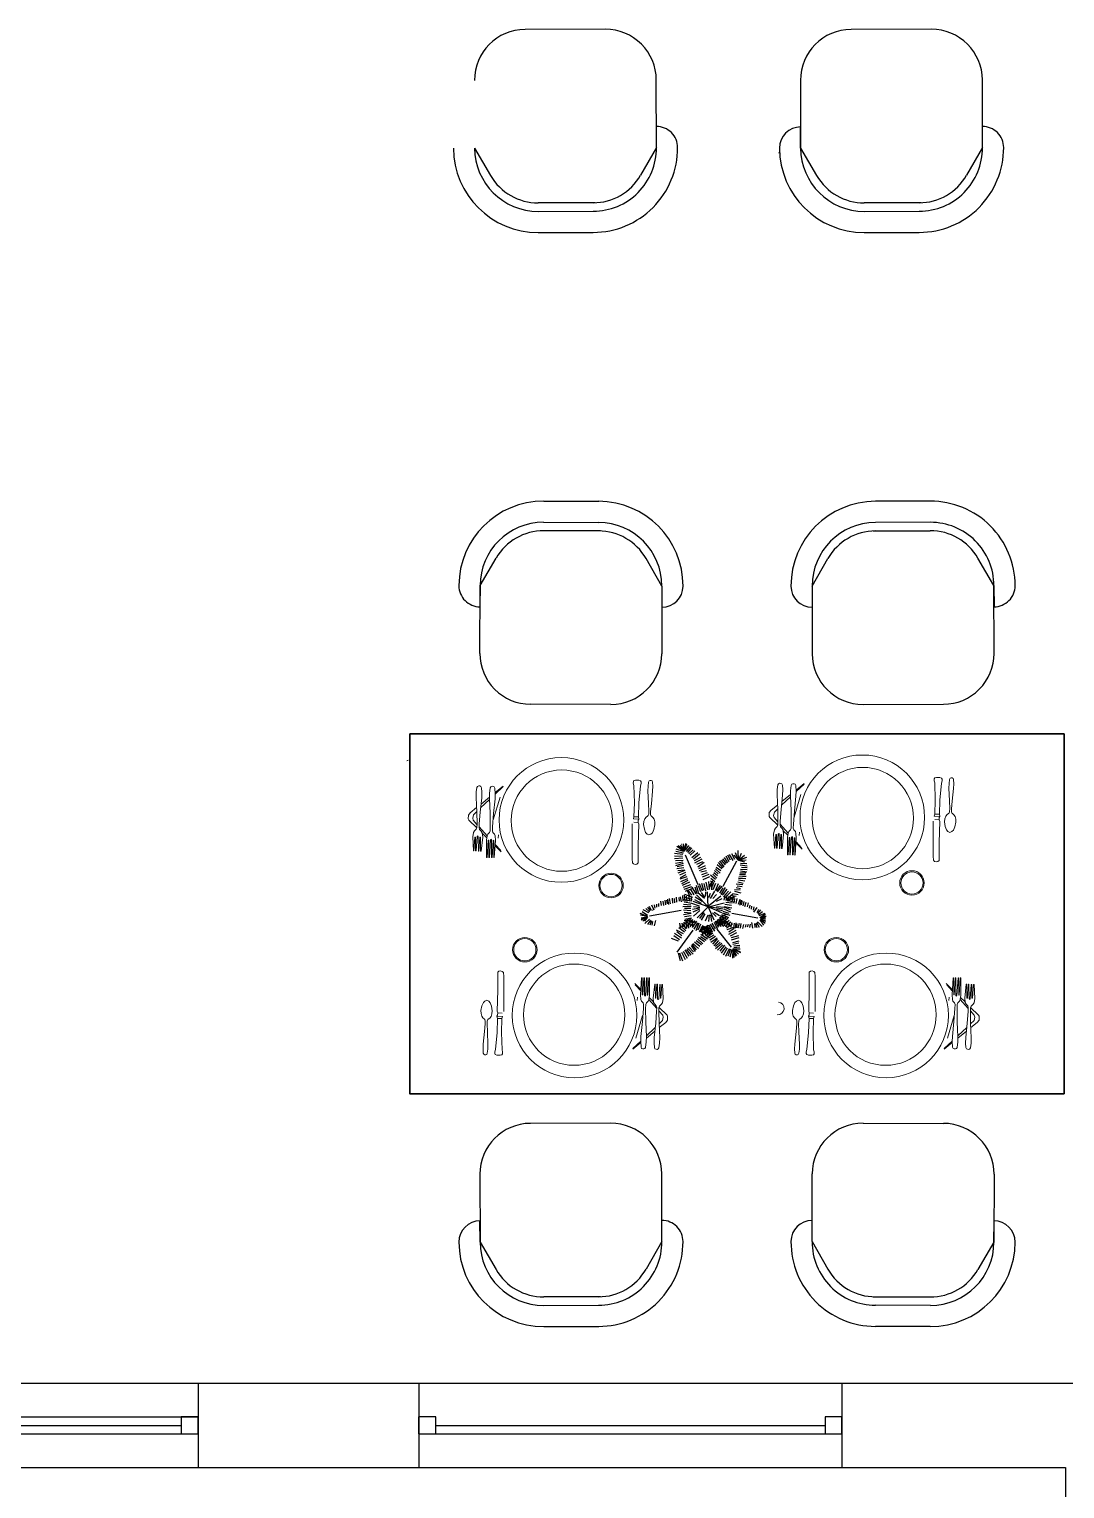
# Model space of a CAD drawing. Header units: millimetres. Extents: x 2497 to 4392, y 822 to 3100.
# Drawn here: x 3526.9 to 3771.8, y 1521.7 to 1866.6 of the extents above; entities that cross this region are included whole.
import ezdxf

# ---------------------------------------------------------------- set-up
doc = ezdxf.new("R2010")
doc.units = ezdxf.units.MM
doc.layers.add('6', color=6, linetype='Continuous')
doc.layers.add('LH', color=3, linetype='Continuous')

# ---------------------------------------------------------------- blocks, each defined once
blk = doc.blocks.new('A$C0CF827CB')
at = {"lineweight": 20}
for p, q in [((32.15, 27.7), (32.01, 27.45)), ((32.55, 27.82), (32.15, 27.7)), ((32.55, 27.82), (33.34, 27.8)), ((33.34, 27.8), (33.73, 27.66)), ((33.73, 27.66), (33.85, 27.39)), ((35.74, 27.62), (35.62, 27.35)), ((35.96, 27.72), (35.74, 27.62)), ((35.96, 27.72), (36.22, 27.71)), ((36.22, 27.71), (36.44, 27.6)), ((36.44, 27.6), (36.55, 27.33)), ((-5.12, 25), (-5.16, 23.69)), ((-4.96, 26.05), (-5.12, 25)), ((-4.82, 26.31), (-4.96, 26.05)), ((-4.55, 26.43), (-4.82, 26.31)), ((-4.55, 26.43), (-4.29, 26.42)), ((-4.29, 26.42), (-4.03, 26.28)), ((-4.03, 26.28), (-3.91, 26.02)), ((-3.91, 26.02), (-3.81, 24.96)), ((-3.81, 24.96), (-3.85, 23.65)), ((-1.98, 24.64), (-2.01, 23.46)), ((-1.81, 25.95), (-1.98, 24.64)), ((-1.67, 26.21), (-1.81, 25.95)), ((-1.4, 26.34), (-1.67, 26.21)), ((-1.14, 26.33), (-1.4, 26.34)), ((-1.4, 26.34), (-1.14, 26.33)), ((-1.14, 26.33), (-0.88, 26.19)), ((-0.88, 26.19), (-0.76, 25.92)), ((-0.76, 25.92), (-0.66, 24.6)), ((-0.66, 24.6), (-0.7, 23.42)), ((32.01, 27.45), (32, 27.05)), ((32, 27.05), (32.11, 26.52)), ((32.11, 26.52), (32.25, 22.44)), ((33.69, 26.47), (33.3, 22.41)), ((33.84, 27), (33.69, 26.47)), ((33.85, 27.39), (33.84, 27)), ((35.49, 26.38), (35.47, 25.26)), ((35.47, 25.26), (35.6, 22.26)), ((35.62, 27.35), (35.49, 26.38)), ((36.57, 25.23), (36.26, 22.24)), ((36.55, 27.33), (36.61, 26.34)), ((36.61, 26.34), (36.57, 25.23)), ((-5.16, 23.69), (-5, 20.27)), ((-3.85, 23.65), (-4.21, 20.24)), ((-2.01, 23.46), (-1.86, 19.91)), ((-0.7, 23.42), (-1.07, 19.88)), ((32.25, 22.44), (32.15, 19.16)), ((33.3, 22.41), (33.2, 19.13)), ((35.6, 22.26), (35.65, 20.4)), ((36.26, 22.24), (36.1, 20.38)), ((-5, 20.27), (-4.95, 17.5)), ((-4.95, 17.5), (-4.98, 16.58)), ((-4.43, 17.49), (-4.46, 16.57)), ((-4.21, 20.24), (-4.43, 17.49)), ((-1.86, 19.91), (-1.82, 16.75)), ((-1.07, 19.88), (-1.3, 16.74)), ((31.72, 9.18), (31.71, 17.46)), ((32.15, 19.16), (32.01, 18.64)), ((33.32, 18.6), (32.01, 18.64)), ((33.16, 17.81), (32.11, 17.85)), ((32.15, 19.16), (33.2, 19.13)), ((33.28, 17.42), (33.13, 12.42)), ((33.18, 18.34), (33.16, 17.81)), ((33.16, 17.81), (33.28, 17.42)), ((33.32, 18.6), (33.18, 18.34)), ((33.2, 19.13), (33.32, 18.6)), ((34.5, 18.05), (34.43, 17.34)), ((34.43, 17.34), (34.61, 16.19)), ((34.71, 18.63), (34.5, 18.05)), ((35.03, 19.06), (34.71, 18.63)), ((35.38, 19.29), (35.03, 19.06)), ((35.5, 19.41), (35.38, 19.29)), ((35.63, 19.74), (35.5, 19.41)), ((35.65, 20.4), (35.63, 19.74)), ((36.1, 20.38), (36.08, 19.73)), ((36.08, 19.73), (36.18, 19.39)), ((36.18, 19.39), (36.3, 19.27)), ((36.3, 19.27), (36.63, 19.01)), ((36.63, 19.01), (36.92, 18.56)), ((37.12, 17.26), (36.87, 16.12)), ((36.92, 18.56), (37.1, 17.97)), ((37.1, 17.97), (37.12, 17.26)), ((-5.81, 15.43), (-5.97, 14.38)), ((-5.97, 14.38), (-5.81, 11.09)), ((-5.53, 15.81), (-5.81, 15.43)), ((-5.68, 11.08), (-5.44, 14.36)), ((-5.13, 16.19), (-5.53, 15.81)), ((-5.44, 14.36), (-5.31, 14.36)), ((-5.31, 14.36), (-5.28, 11.07)), ((-5.15, 11.07), (-4.92, 14.48)), ((-4.98, 16.58), (-5.13, 16.19)), ((-4.92, 14.48), (-4.78, 14.61)), ((-4.65, 14.47), (-4.78, 14.61)), ((-4.62, 11.05), (-4.65, 14.47)), ((-4.26, 14.33), (-4.49, 11.05)), ((-4.46, 16.57), (-4.34, 16.17)), ((-4.34, 16.17), (-3.96, 15.76)), ((-4.13, 14.32), (-4.26, 14.33)), ((-4.1, 11.04), (-4.13, 14.32)), ((-3.61, 14.31), (-3.97, 11.03)), ((-3.96, 15.76), (-3.71, 15.36)), ((-3.71, 15.36), (-3.61, 14.31)), ((-2.54, 14.67), (-2.71, 13.62)), ((-2.4, 15.06), (-2.54, 14.67)), ((-1.99, 15.44), (-2.4, 15.06)), ((-1.85, 15.83), (-1.99, 15.44)), ((-1.82, 16.75), (-1.85, 15.83)), ((-1.78, 13.73), (-1.65, 13.85)), ((-1.3, 16.74), (-1.33, 15.82)), ((-1.33, 15.82), (-1.21, 15.42)), ((-1.21, 15.42), (-0.82, 15.01)), ((-0.82, 15.01), (-0.7, 14.61)), ((-0.7, 14.61), (-0.61, 13.56)), ((34.61, 16.19), (34.9, 15.41)), ((34.9, 15.41), (35.24, 15.05)), ((35.24, 15.05), (35.7, 14.84)), ((36.18, 15.02), (35.7, 14.84)), ((36.54, 15.36), (36.18, 15.02)), ((36.87, 16.12), (36.54, 15.36)), ((-5.81, 11.09), (-5.68, 11.08)), ((-5.28, 11.07), (-5.15, 11.07)), ((-4.49, 11.05), (-4.62, 11.05)), ((-3.97, 11.03), (-4.1, 11.04)), ((-2.71, 13.62), (-2.7, 9.55)), ((-2.57, 9.54), (-2.31, 13.61)), ((-2.31, 13.61), (-2.18, 13.61)), ((-2.18, 13.61), (-2.17, 9.53)), ((-2.04, 9.53), (-1.78, 13.73)), ((-1.52, 9.51), (-1.52, 13.72)), ((-1, 13.57), (-1.13, 13.58)), ((33.13, 12.42), (33.13, 8.22)), ((-2.7, 9.55), (-2.57, 9.54)), ((-2.17, 9.53), (-2.04, 9.53)), ((-1.39, 9.51), (-1.52, 9.51)), ((-0.86, 9.49), (-0.99, 9.5)), ((31.82, 8.26), (31.72, 9.18)), ((32.08, 7.99), (31.82, 8.26)), ((32.47, 7.84), (32.08, 7.99)), ((32.86, 7.96), (32.47, 7.84)), ((33.13, 8.22), (32.86, 7.96))]:
    blk.add_line(p, q, dxfattribs=at)
at = {"color": 255, "lineweight": 20}
for p, q in [((-1.52, 13.72), (-1.65, 13.85)), ((-1.13, 13.58), (-1.39, 9.51)), ((-0.99, 9.5), (-1, 13.57)), ((-0.61, 13.56), (-0.86, 9.49))]:
    blk.add_line(p, q, dxfattribs=at)
at = {"layer": '6', "color": 255, "lineweight": 20}
for p, q in [((-0.68, 24.84), (1.23, 26.39)), ((-0.67, 24.47), (1.23, 26.26)), ((-6.59, 20.05), (-5.05, 21.3)), ((-4.11, 21.24), (-2, 23.22)), ((-4.01, 22.14), (-2, 23.77)), ((0.49, 23.78), (-1.11, 18.42)), ((-7.02, 18.62), (-7, 19.54)), ((-6.9, 18.35), (-7.02, 18.62)), ((-7, 19.54), (-6.59, 20.05)), ((-5.01, 16.51), (-6.9, 18.35)), ((-5.97, 18.85), (-5.81, 19.63)), ((-5.85, 18.32), (-5.97, 18.85)), ((-4.96, 17.34), (-5.85, 18.32)), ((-5.81, 19.63), (-5.01, 20.39)), ((-2.54, 14.67), (-4.45, 16.77)), ((-2.62, 14.18), (-3.69, 15.23)), ((0.15, 14.87), (0.07, 14.07)), ((-1.52, 13.11), (-1.8, 13.39)), ((-1, 12.6), (-1.18, 12.78)), ((-1, 12.96), (-1.16, 13.14)), ((0.76, 10.89), (-0.68, 12.3)), ((0.64, 11.16), (-0.67, 12.59))]:
    blk.add_line(p, q, dxfattribs=at)
at = {"layer": '6', "lineweight": 20}
blk.add_line((-1.52, 13.54), (-1.73, 13.77), dxfattribs=at)
at = {"layer": '6', "color": 255, "lineweight": 20}
for centre, radius in [((14.99, 18.39), 14.73), ((15.09, 18.23), 11.97), ((26.73, 2.89), 2.89), ((26.73, 2.89), 2.63)]:
    blk.add_circle(centre, radius, dxfattribs=at)

msp = doc.modelspace()

# ---------------------------------------------------------------- linework, layer by layer
at = {"color": 6}
for p, q in [((3663.16, 1866.61), (3644.16, 1866.57)), ((3740.24, 1866.61), (3721.24, 1866.57)), ((3675.23, 1838.64), (3675.19, 1854.64)), ((3709.27, 1854.54), (3709.31, 1838.54)), ((3752.31, 1838.64), (3752.27, 1854.64)), ((3709.31, 1838.54), (3709.3, 1843.54)), ((3632.23, 1838.54), (3636.01, 1832.04)), ((3675.23, 1838.64), (3671.48, 1832.13)), ((3709.31, 1838.54), (3713.09, 1832.04)), ((3752.31, 1838.64), (3748.56, 1832.13)), ((3660.24, 1825.61), (3647.27, 1825.58)), ((3660.75, 1825.61), (3647.27, 1825.58)), ((3737.32, 1825.61), (3724.36, 1825.58)), ((3737.83, 1825.61), (3724.36, 1825.58)), ((3647.26, 1823.58), (3660.26, 1823.61)), ((3724.35, 1823.58), (3737.35, 1823.61)), ((3647.27, 1818.58), (3660.27, 1818.61)), ((3724.36, 1818.58), (3737.36, 1818.61)), ((3648.56, 1755.1), (3661.56, 1755.07)), ((3739.97, 1755.1), (3726.97, 1755.07)), ((3648.54, 1750.1), (3661.54, 1750.07)), ((3739.98, 1750.1), (3726.98, 1750.07)), ((3661.52, 1748.07), (3648.56, 1748.1)), ((3662.03, 1748.07), (3648.56, 1748.1)), ((3726.49, 1748.07), (3739.97, 1748.1)), ((3727, 1748.07), (3739.97, 1748.1)), ((3633.51, 1735.14), (3637.29, 1741.64)), ((3676.51, 1735.04), (3672.76, 1741.55)), ((3712.02, 1735.04), (3715.76, 1741.55)), ((3755.02, 1735.14), (3751.24, 1741.64)), ((3633.47, 1719.14), (3633.51, 1735.14)), ((3633.51, 1735.14), (3633.5, 1730.14)), ((3676.51, 1735.04), (3676.47, 1719.04)), ((3712.02, 1735.04), (3712.05, 1719.04)), ((3755.05, 1719.14), (3755.02, 1735.14)), ((3755.02, 1735.14), (3755.03, 1730.14)), ((3664.44, 1707.07), (3645.44, 1707.11)), ((3724.08, 1707.07), (3743.08, 1707.11)), ((3664.44, 1608.11), (3645.44, 1608.07)), ((3724.08, 1608.11), (3743.08, 1608.07)), ((3633.47, 1596.04), (3633.51, 1580.04)), ((3676.51, 1580.14), (3676.47, 1596.14)), ((3712.02, 1580.14), (3712.05, 1596.14)), ((3755.05, 1596.04), (3755.02, 1580.04)), ((3633.51, 1580.04), (3633.5, 1585.04)), ((3755.02, 1580.04), (3755.03, 1585.04)), ((3633.51, 1580.04), (3637.29, 1573.54)), ((3676.51, 1580.14), (3672.76, 1573.62)), ((3712.02, 1580.14), (3715.76, 1573.62)), ((3755.02, 1580.04), (3751.24, 1573.54)), ((3662.03, 1567.11), (3648.56, 1567.07)), ((3661.52, 1567.1), (3648.56, 1567.07)), ((3726.49, 1567.11), (3739.97, 1567.07)), ((3727, 1567.1), (3739.97, 1567.07)), ((3648.54, 1565.07), (3661.54, 1565.1)), ((3739.98, 1565.07), (3726.98, 1565.1)), ((3648.56, 1560.07), (3661.56, 1560.1)), ((3739.97, 1560.07), (3726.97, 1560.1))]:
    msp.add_line(p, q, dxfattribs=at)
at = {"color": 6, "lineweight": 30}
msp.add_lwpolyline([(3616.91, 1700.09), (3616.91, 1615.09), (3771.61, 1615.09), (3771.61, 1700.09)], close=True, dxfattribs=at)
at = {"color": 190}
msp.add_lwpolyline([(3616.91, 1696.98), (3616.91, 1699.57)], dxfattribs=at)
at = {"color": 96}
for points in [[(3791.92, 1221.72), (2596.92, 1221.72), (2596.92, 1546.72), (3791.92, 1546.72)], [(3562.85, 1534.72), (3566.85, 1534.72), (3566.85, 1538.72), (3562.85, 1538.72)], [(3619.08, 1534.72), (3623.08, 1534.72), (3623.08, 1538.72), (3619.08, 1538.72)], [(3715.08, 1534.72), (3719.08, 1534.72), (3719.08, 1538.72), (3715.08, 1538.72)]]:
    msp.add_lwpolyline(points, close=True, dxfattribs=at)
at = {"color": 6}
for points in [[(3566.85, 1546.72), (3566.85, 1526.72)], [(3619.08, 1546.72), (3619.08, 1526.72)], [(3719.08, 1546.72), (3719.08, 1526.72)]]:
    msp.add_lwpolyline(points, dxfattribs=at)
at = {"color": 96}
for points in [[(3466.85, 1538.72), (3566.85, 1538.72)], [(3619.08, 1534.72), (3619.08, 1538.72)], [(3623.08, 1534.72), (3623.08, 1538.72)], [(3470.85, 1536.72), (3562.85, 1536.72)], [(3623.08, 1536.72), (3715.08, 1536.72)], [(3466.85, 1534.72), (3566.85, 1534.72)], [(3619.08, 1534.72), (3719.08, 1534.72)], [(3771.92, 1241.72), (2616.92, 1241.72), (2616.92, 1526.72), (3771.92, 1526.72), (3771.92, 1241.72)]]:
    msp.add_lwpolyline(points, dxfattribs=at)
at = {"color": 6}
for centre, radius, start, end in [((3644.19, 1854.57), 12, 90.1346, 180.1346), ((3663.19, 1854.61), 12, 0.1346, 90.1346), ((3721.27, 1854.57), 12, 90.1346, 180.1346), ((3740.27, 1854.61), 12, 0.1346, 90.1346), ((3675.23, 1838.64), 5, 0.1346, 90.1346), ((3709.31, 1838.54), 5, 90.1346, 180.1346), ((3752.31, 1838.64), 5, 0.1346, 90.1346), ((3647.23, 1838.58), 20, 180.1346, 270.1346), ((3647.23, 1838.58), 15, 180.1346, 270.1346), ((3660.23, 1838.61), 15, 270.1346, 0.1346), ((3660.23, 1838.61), 20, 270.1346, 0.1346), ((3724.31, 1838.58), 20, 180.1346, 270.1346), ((3724.31, 1838.58), 15, 180.1346, 270.1346), ((3737.31, 1838.61), 15, 270.1346, 0.1346), ((3737.31, 1838.61), 20, 270.1346, 0.1346), ((3647.24, 1838.58), 13, 210.1714, 270.1346), ((3660.21, 1838.61), 13, 270.1346, 330.0978), ((3724.33, 1838.58), 13, 210.1714, 270.1346), ((3737.29, 1838.61), 13, 270.1346, 330.0978), ((3648.51, 1735.1), 20, 89.8654, 179.8654), ((3661.51, 1735.07), 20, 359.8654, 89.8654), ((3727.02, 1735.07), 20, 90.1346, 180.1346), ((3740.02, 1735.1), 20, 0.1346, 90.1346), ((3648.51, 1735.1), 15, 89.8654, 179.8654), ((3661.51, 1735.07), 15, 359.8654, 89.8654), ((3727.02, 1735.07), 15, 90.1346, 180.1346), ((3740.02, 1735.1), 15, 0.1346, 90.1346), ((3648.53, 1735.1), 13, 89.8654, 149.8286), ((3661.49, 1735.07), 13, 29.9022, 89.8654), ((3727.03, 1735.07), 13, 90.1346, 150.0978), ((3740, 1735.1), 13, 30.1714, 90.1346), ((3633.51, 1735.14), 5, 179.8654, 269.8654), ((3676.51, 1735.04), 5, 269.8654, 359.8654), ((3712.02, 1735.04), 5, 180.1346, 270.1346), ((3755.02, 1735.14), 5, 270.1346, 0.1346), ((3645.47, 1719.11), 12, 179.8654, 269.8654), ((3664.47, 1719.07), 12, 269.8654, 359.8654), ((3724.05, 1719.07), 12, 180.1346, 270.1346), ((3743.05, 1719.11), 12, 270.1346, 0.1346), ((3645.47, 1596.07), 12, 90.1346, 180.1346), ((3664.47, 1596.11), 12, 0.1346, 90.1346), ((3724.05, 1596.11), 12, 89.8654, 179.8654), ((3743.05, 1596.07), 12, 359.8654, 89.8654), ((3633.51, 1580.04), 5, 90.1346, 180.1346), ((3676.51, 1580.14), 5, 0.1346, 90.1346), ((3712.02, 1580.14), 5, 89.8654, 179.8654), ((3755.02, 1580.04), 5, 359.8654, 89.8654), ((3648.51, 1580.07), 20, 180.1346, 270.1346), ((3648.51, 1580.07), 15, 180.1346, 270.1346), ((3661.51, 1580.1), 15, 270.1346, 0.1346), ((3661.51, 1580.1), 20, 270.1346, 0.1346), ((3727.02, 1580.1), 20, 179.8654, 269.8654), ((3727.02, 1580.1), 15, 179.8654, 269.8654), ((3740.02, 1580.07), 20, 269.8654, 359.8654), ((3740.02, 1580.07), 15, 269.8654, 359.8654), ((3648.53, 1580.07), 13, 210.1714, 270.1346), ((3661.49, 1580.1), 13, 270.1346, 330.0978), ((3727.03, 1580.1), 13, 209.9022, 269.8654), ((3740, 1580.07), 13, 269.8654, 329.8286)]:
    msp.add_arc(centre, radius, start, end, dxfattribs=at)
at = {"color": 252, "lineweight": 0}
for centre, radius, start, end in [((3740.71, 1858.33), 8.3, 73.1768, 95.172), ((3710.87, 1847.25), 8.16, 257.9299, 258.9269), ((3703.89, 1835.94), 1.5, 72.0724, 82.6035), ((3615.06, 1696.82), 3.32, 290.8834, 296.784), ((3615.62, 1695.55), 1.93, 288.755, 298.9125), ((3674.22, 1659.1), 0.627, 182.1544, 313.5466), ((3703.89, 1635.25), 1.5, 265.6316, 82.6035)]:
    msp.add_arc(centre, radius, start, end, dxfattribs=at)
at = {"layer": 'LH', "color": 3}
for p, q in [((3681.61, 1672.28), (3679.89, 1672.85)), ((3681.87, 1672.34), (3680.05, 1673.48)), ((3681.84, 1672.41), (3680.38, 1673.63)), ((3681.66, 1672.87), (3680.89, 1673.84)), ((3681.23, 1673.97), (3681.16, 1673.95)), ((3681.59, 1673.05), (3681.65, 1674.12)), ((3681.71, 1672.76), (3682.21, 1674.3)), ((3681.86, 1672.56), (3682.41, 1674.12)), ((3682.1, 1672.62), (3682.91, 1673.77)), ((3682.35, 1672.33), (3683.27, 1673.43)), ((3682.66, 1672.11), (3683.58, 1673.2)), ((3681.49, 1671.64), (3679.46, 1671.88)), ((3681.36, 1671.13), (3679.46, 1671.24)), ((3681.43, 1670.73), (3679.52, 1670.61)), ((3681.43, 1669.81), (3679.7, 1669.52)), ((3681.55, 1669.46), (3679.7, 1668.94)), ((3681.55, 1670.21), (3679.76, 1670.09)), ((3681.61, 1671.93), (3679.82, 1672.33)), ((3685.11, 1664.46), (3682.07, 1671.42)), ((3682.84, 1671.76), (3683.89, 1672.74)), ((3683.21, 1671.47), (3684.32, 1672.51)), ((3683.58, 1670.9), (3685, 1672.11)), ((3684.01, 1670.61), (3685.37, 1671.76)), ((3684.2, 1670.21), (3685.68, 1670.95)), ((3684.32, 1669.63), (3686.05, 1670.55)), ((3684.75, 1669.29), (3686.17, 1669.92)), ((3685, 1668.71), (3686.54, 1669.81)), ((3690.97, 1668.43), (3689.87, 1669.75)), ((3691.22, 1668.71), (3690.24, 1670.09)), ((3691.53, 1669.17), (3690.61, 1670.27)), ((3691.78, 1669.46), (3690.91, 1670.55)), ((3690.97, 1664.09), (3694.25, 1670.14)), ((3692.08, 1669.63), (3691.28, 1670.9)), ((3692.45, 1669.86), (3691.71, 1671.19)), ((3692.76, 1670.27), (3692.08, 1671.42)), ((3693.38, 1670.21), (3692.52, 1671.59)), ((3693.75, 1670.44), (3693.01, 1671.76)), ((3694.6, 1670.25), (3693.62, 1671.42)), ((3694.6, 1670.25), (3693.87, 1671.99)), ((3694.6, 1670.25), (3694.5, 1672.57)), ((3694.6, 1670.25), (3696.02, 1671.46)), ((3694.6, 1670.25), (3696.62, 1670.94)), ((3694.6, 1670.25), (3696.44, 1670.36)), ((3694.6, 1670.25), (3696.03, 1669.89)), ((3694.62, 1670.23), (3695.31, 1671.91)), ((3695.09, 1669.59), (3696.6, 1669.48)), ((3681.73, 1668.43), (3680.01, 1668.2)), ((3681.61, 1669), (3680.13, 1668.66)), ((3680.26, 1667.79), (3681.86, 1668.02)), ((3681.92, 1667.85), (3680.26, 1667.16)), ((3682.1, 1667.33), (3680.63, 1666.7)), ((3682.41, 1666.36), (3680.75, 1665.78)), ((3682.17, 1666.82), (3680.81, 1666.13)), ((3681, 1665.21), (3682.6, 1665.95)), ((3685.25, 1668.31), (3686.79, 1669)), ((3685.37, 1667.85), (3686.97, 1668.43)), ((3685.68, 1667.51), (3687.09, 1667.85)), ((3685.92, 1666.87), (3687.28, 1667.33)), ((3686.11, 1666.3), (3687.65, 1666.93)), ((3686.29, 1665.67), (3687.83, 1666.41)), ((3689.19, 1665.72), (3687.96, 1666.7)), ((3689, 1665.15), (3688.08, 1665.95)), ((3689.5, 1666.01), (3688.57, 1666.99)), ((3689.62, 1666.59), (3688.76, 1667.28)), ((3689.81, 1667.05), (3688.94, 1667.85)), ((3690.3, 1667.16), (3689.19, 1668.25)), ((3690.42, 1667.73), (3689.37, 1668.54)), ((3690.67, 1668.2), (3689.56, 1669.17)), ((3694.63, 1666), (3696.36, 1665.96)), ((3694.7, 1666.37), (3696.4, 1666.46)), ((3694.87, 1666.9), (3696.3, 1666.86)), ((3694.94, 1667.27), (3696.33, 1667.28)), ((3695.04, 1669.15), (3696.65, 1668.96)), ((3695.07, 1667.74), (3696.56, 1667.55)), ((3695.12, 1668.17), (3696.63, 1668.07)), ((3695.35, 1668.62), (3696.68, 1668.5)), ((3682.6, 1665.44), (3681.18, 1664.69)), ((3683.03, 1665.09), (3681.3, 1664.29)), ((3683.27, 1664.46), (3681.55, 1663.83)), ((3683.52, 1663.94), (3681.73, 1663.31)), ((3683.77, 1663.54), (3681.98, 1662.85)), ((3683.18, 1661.65), (3682.38, 1663.22)), ((3683.6, 1661.96), (3682.73, 1663.21)), ((3684.1, 1662.09), (3683.27, 1663.47)), ((3684.59, 1662.35), (3683.68, 1663.9)), ((3684.3, 1663.99), (3684.75, 1662.43)), ((3685.13, 1662.61), (3684.67, 1664.29)), ((3686.59, 1661.25), (3685.03, 1662.57)), ((3685.69, 1662.81), (3685.14, 1664.23)), ((3686.13, 1662.93), (3685.37, 1664.69)), ((3686.66, 1661.47), (3685.86, 1662.62)), ((3686.46, 1663.1), (3685.94, 1664.77)), ((3686.87, 1663.04), (3686.51, 1664.79)), ((3686.85, 1661.7), (3686.91, 1662.79)), ((3687.37, 1663.23), (3686.99, 1665.11)), ((3687.46, 1659.23), (3687.28, 1662.79)), ((3687.59, 1661.47), (3687.96, 1662.5)), ((3687.76, 1663.35), (3687.61, 1665.25)), ((3687.76, 1663.82), (3688.56, 1665.38)), ((3688.45, 1663.83), (3687.83, 1664.63)), ((3688.82, 1664.63), (3688.02, 1665.38)), ((3688.63, 1664.17), (3688.02, 1664.86)), ((3688.02, 1661.18), (3689, 1662.96)), ((3688.29, 1663.29), (3688.24, 1665.34)), ((3688.26, 1663.66), (3688.76, 1665.09)), ((3688.66, 1663.33), (3689.29, 1664.8)), ((3689.15, 1663.08), (3689.88, 1664.73)), ((3690.31, 1664.27), (3689.31, 1663)), ((3689.68, 1662.79), (3690.77, 1664.15)), ((3690.17, 1662.46), (3691, 1663.73)), ((3690.53, 1662.17), (3691.51, 1663.82)), ((3690.86, 1662.01), (3691.9, 1663.41)), ((3691.05, 1661.63), (3692.26, 1662.95)), ((3691.49, 1661.34), (3692.79, 1662.75)), ((3693.64, 1662.92), (3695.17, 1662.56)), ((3693.67, 1663.34), (3695.01, 1663.22)), ((3694.04, 1663.79), (3695.12, 1663.55)), ((3694.07, 1664.68), (3695.61, 1664.49)), ((3694.29, 1664.22), (3695.45, 1664.05)), ((3694.44, 1665.13), (3695.72, 1664.82)), ((3694.65, 1665.61), (3696.1, 1665.36)), ((3673.79, 1658.31), (3673.17, 1659.17)), ((3673.97, 1658.48), (3673.6, 1659.34)), ((3674.71, 1658.48), (3674.1, 1659.63)), ((3674.9, 1658.94), (3674.77, 1659.74)), ((3675.33, 1659.17), (3675.33, 1659.86)), ((3675.82, 1659.34), (3675.76, 1660.03)), ((3676.38, 1659.57), (3676.25, 1660.55)), ((3676.99, 1659.57), (3676.81, 1660.61)), ((3677.42, 1659.69), (3677.3, 1660.78)), ((3677.85, 1659.92), (3677.67, 1660.84)), ((3678.16, 1659.8), (3677.91, 1661.07)), ((3678.53, 1659.97), (3678.29, 1661.24)), ((3679.09, 1660.09), (3679.02, 1661.3)), ((3679.58, 1660.15), (3679.52, 1661.24)), ((3680.07, 1660.38), (3679.95, 1661.53)), ((3680.63, 1660.55), (3680.56, 1661.47)), ((3681.12, 1660.43), (3680.93, 1661.64)), ((3681.55, 1660.55), (3681.43, 1661.93)), ((3683.4, 1659.31), (3681.48, 1659.23)), ((3683.36, 1659.67), (3681.61, 1659.79)), ((3683.57, 1660.57), (3681.69, 1660.9)), ((3683.6, 1660.97), (3681.77, 1661.52)), ((3683.57, 1660.03), (3681.81, 1660.34)), ((3681.98, 1660.55), (3681.86, 1662.1)), ((3683.84, 1661.45), (3681.92, 1662.14)), ((3682.47, 1660.49), (3682.35, 1661.76)), ((3683.09, 1660.61), (3682.84, 1662.1)), ((3683.58, 1660.78), (3683.52, 1661.53)), ((3685.43, 1659.4), (3683.6, 1660)), ((3687.46, 1659.23), (3683.92, 1660.48)), ((3685.49, 1659.11), (3684.01, 1659.23)), ((3685.84, 1660.02), (3684.3, 1660.92)), ((3686.03, 1660.52), (3684.38, 1661.49)), ((3687.46, 1659.23), (3684.68, 1662.05)), ((3687.46, 1659.23), (3684.82, 1656.61)), ((3687.46, 1659.23), (3688.76, 1656.18)), ((3691, 1658.7), (3687.46, 1659.23)), ((3690.65, 1657.83), (3687.46, 1659.23)), ((3687.52, 1659.51), (3690.42, 1661.87)), ((3687.52, 1659.23), (3691.22, 1660.15)), ((3688.57, 1661.18), (3689.43, 1662.16)), ((3689.43, 1660.61), (3690.73, 1661.18)), ((3691.4, 1659.06), (3689.43, 1659.23)), ((3692.71, 1658.5), (3691.24, 1659.18)), ((3691.25, 1660.79), (3691.54, 1662.32)), ((3691.28, 1659.36), (3693.05, 1659.04)), ((3691.4, 1659.89), (3692.99, 1659.62)), ((3691.63, 1660.36), (3693.14, 1660.21)), ((3691.67, 1660.88), (3693.38, 1660.46)), ((3691.68, 1660.75), (3691.95, 1662.11)), ((3691.82, 1661.09), (3693.27, 1662.33)), ((3692.08, 1660.63), (3693.71, 1661.87)), ((3692.1, 1660.59), (3692.41, 1661.77)), ((3692.6, 1660.65), (3692.76, 1661.56)), ((3692.62, 1661.15), (3693.63, 1661.17)), ((3692.77, 1661.51), (3693.69, 1661.46)), ((3693.02, 1661.94), (3694.1, 1661.79)), ((3693.14, 1660.42), (3693.38, 1661.55)), ((3693.3, 1662.41), (3694.51, 1662.19)), ((3693.6, 1660.14), (3693.78, 1661.22)), ((3694.09, 1660.03), (3694.27, 1661.23)), ((3694.62, 1659.86), (3695, 1661.09)), ((3694.97, 1659.65), (3695.35, 1660.88)), ((3695.29, 1659.73), (3695.57, 1660.63)), ((3695.7, 1659.46), (3695.93, 1660.53)), ((3696.11, 1659.3), (3696.41, 1660.31)), ((3696.73, 1659.23), (3696.95, 1660.19)), ((3697.25, 1658.95), (3697.39, 1659.63)), ((3697.73, 1658.72), (3697.8, 1659.41)), ((3698.13, 1658.45), (3698.34, 1659.24)), ((3698.27, 1657.97), (3699, 1659.05)), ((3673.09, 1656.99), (3671.4, 1657.67)), ((3673.09, 1656.99), (3671.41, 1657.25)), ((3671.6, 1656.66), (3673.09, 1656.99)), ((3673.09, 1656.99), (3671.63, 1657.55)), ((3673.09, 1656.99), (3671.63, 1656.06)), ((3671.67, 1656.33), (3673.09, 1656.99)), ((3673.11, 1657.21), (3671.82, 1658.08)), ((3673.09, 1656.99), (3671.89, 1656.3)), ((3673.09, 1656.99), (3672.02, 1655.82)), ((3673.42, 1657.85), (3672.06, 1658.54)), ((3673.11, 1656.81), (3672.43, 1655.83)), ((3673.61, 1656.29), (3672.46, 1655.29)), ((3673.6, 1658.08), (3672.68, 1658.88)), ((3673.84, 1656.11), (3673.14, 1655.1)), ((3681.03, 1658.4), (3673.57, 1657.05)), ((3674.08, 1655.93), (3673.68, 1654.94)), ((3674.3, 1655.8), (3674.14, 1654.88)), ((3675.02, 1655.98), (3674.69, 1654.72)), ((3683.34, 1658.26), (3681.61, 1658.43)), ((3683.39, 1657.66), (3681.61, 1657.37)), ((3681.7, 1655.62), (3681.81, 1654.4)), ((3681.75, 1657.98), (3683.37, 1657.84)), ((3683.52, 1656.09), (3681.77, 1655.91)), ((3683.35, 1658.85), (3681.83, 1658.85)), ((3683.45, 1657.11), (3681.86, 1656.84)), ((3683.39, 1656.59), (3681.91, 1656.23)), ((3683.23, 1654.97), (3681.95, 1656.04)), ((3683.52, 1656.67), (3682.07, 1655.23)), ((3682.15, 1655.61), (3682.36, 1654.24)), ((3683.7, 1655.43), (3682.32, 1656.44)), ((3683.85, 1656.25), (3682.56, 1654.83)), ((3682.57, 1655.71), (3682.82, 1654.17)), ((3683.03, 1655.89), (3683.22, 1654.63)), ((3684.2, 1656.04), (3683.09, 1654.48)), ((3684.68, 1655.82), (3683.65, 1654.35)), ((3683.66, 1655.92), (3683.78, 1654.41)), ((3685.43, 1658.94), (3683.71, 1658.59)), ((3685.43, 1658.71), (3683.83, 1657.96)), ((3685.49, 1658.36), (3684.01, 1657.04)), ((3684.18, 1655.87), (3684.3, 1655.13)), ((3686.41, 1657.94), (3685.38, 1656.48)), ((3686.64, 1657.6), (3685.79, 1656.07)), ((3687.39, 1657.24), (3686.73, 1655.87)), ((3687.65, 1657.39), (3687.52, 1655.78)), ((3688.02, 1657.39), (3688.26, 1655.78)), ((3688.45, 1657.85), (3689.37, 1656.93)), ((3688.84, 1655.63), (3689.55, 1654.04)), ((3688.88, 1658.02), (3690.11, 1657.16)), ((3689.86, 1654.38), (3689.2, 1655.86)), ((3689.34, 1655.97), (3690.47, 1654.56)), ((3689.72, 1656.26), (3689.41, 1655.03)), ((3690.83, 1658.33), (3689.43, 1658.65)), ((3689.59, 1655.93), (3691.17, 1654.64)), ((3690.16, 1656.04), (3689.75, 1654.54)), ((3689.79, 1656.29), (3690.81, 1655.05)), ((3689.97, 1656.3), (3691.51, 1655.17)), ((3690.14, 1656.67), (3691.8, 1655.74)), ((3690.16, 1656.64), (3691.64, 1657.51)), ((3690.57, 1655.9), (3690.22, 1654.56)), ((3690.27, 1656.49), (3691.31, 1655.38)), ((3690.31, 1657.17), (3691.88, 1656.3)), ((3690.58, 1656.14), (3691.96, 1657.07)), ((3690.63, 1657.45), (3692.24, 1656.75)), ((3690.64, 1656.86), (3691.66, 1655.42)), ((3690.72, 1657.8), (3692.55, 1657.24)), ((3691.01, 1655.86), (3690.78, 1654.66)), ((3690.91, 1658.22), (3692.34, 1657.71)), ((3690.96, 1655.67), (3692.09, 1656.53)), ((3691.12, 1658.77), (3692.7, 1658.03)), ((3691.44, 1655.58), (3691.18, 1654.7)), ((3691.34, 1655.11), (3692.42, 1656.09)), ((3691.46, 1654.66), (3692.83, 1655.67)), ((3692.02, 1655.56), (3691.74, 1654.43)), ((3692.56, 1655.6), (3692.25, 1654.56)), ((3693.05, 1657.73), (3699.22, 1656.61)), ((3699, 1657.89), (3699.46, 1658.71)), ((3699.13, 1655.68), (3700.18, 1654.57)), ((3699.17, 1657.7), (3699.87, 1658.5)), ((3699.33, 1657.46), (3700.33, 1658.16)), ((3699.49, 1657.21), (3700.91, 1657.75)), ((3699.64, 1656.17), (3700.56, 1654.92)), ((3699.69, 1656.71), (3700.98, 1657.6)), ((3699.81, 1656.36), (3700.74, 1657.23)), ((3699.81, 1656.36), (3701.14, 1657.1)), ((3699.81, 1656.36), (3701.1, 1656.61)), ((3699.85, 1656.27), (3701.03, 1656.15)), ((3701.09, 1655.74), (3699.85, 1656.27)), ((3700.01, 1656.16), (3700.91, 1655.35)), ((3680.67, 1651.46), (3679.31, 1652.41)), ((3681.12, 1651.83), (3679.5, 1652.93)), ((3681.61, 1652.86), (3679.93, 1653.71)), ((3681.22, 1652.38), (3680, 1653.33)), ((3683.83, 1653.76), (3680.07, 1648.53)), ((3681.85, 1653.27), (3680.52, 1654.31)), ((3680.67, 1655.42), (3680.83, 1654.28)), ((3682.2, 1653.59), (3680.94, 1654.74)), ((3681.25, 1655.39), (3681.41, 1654.48)), ((3682.36, 1654.03), (3681.39, 1655.12)), ((3682.8, 1654.54), (3681.77, 1655.52)), ((3684.92, 1655.47), (3684.06, 1653.94)), ((3685.26, 1655.35), (3684.51, 1653.58)), ((3685.66, 1655.11), (3685, 1653.74)), ((3686.19, 1654.84), (3685.29, 1653.35)), ((3685.63, 1652.27), (3686.96, 1651.37)), ((3685.74, 1652.82), (3687.25, 1651.67)), ((3685.75, 1653.29), (3686.58, 1654.69)), ((3685.82, 1654.49), (3686.17, 1652.48)), ((3687.47, 1654.81), (3685.99, 1653.73)), ((3686.18, 1653.33), (3687.55, 1652.1)), ((3687.86, 1654.25), (3686.23, 1653.27)), ((3686.75, 1654.63), (3686.25, 1652.9)), ((3686.35, 1654.52), (3686.78, 1652.65)), ((3687.91, 1653.7), (3686.5, 1652.94)), ((3686.52, 1653.79), (3687.92, 1652.51)), ((3686.72, 1654.69), (3687.37, 1652.89)), ((3686.76, 1654.2), (3688.21, 1652.94)), ((3686.83, 1652.5), (3688.34, 1653.42)), ((3687.27, 1654.45), (3686.84, 1652.9)), ((3688.57, 1653.04), (3687.17, 1651.98)), ((3687.18, 1654.95), (3687.79, 1653.27)), ((3687.71, 1654.17), (3687.4, 1652.68)), ((3688.81, 1652.58), (3687.49, 1651.84)), ((3687.6, 1654.95), (3688.36, 1653.37)), ((3688.22, 1654.08), (3687.63, 1652.42)), ((3689.21, 1652.24), (3687.86, 1651.36)), ((3687.9, 1655.16), (3688.91, 1653.53)), ((3688.33, 1655.35), (3689.07, 1654.03)), ((3689.52, 1653.99), (3692.89, 1649.72)), ((3691.77, 1654.3), (3693.2, 1655.2)), ((3691.97, 1653.87), (3693.73, 1654.54)), ((3692.31, 1653.35), (3693.62, 1654.17)), ((3692.35, 1652.8), (3694.08, 1653.72)), ((3693.04, 1655.49), (3692.69, 1654.34)), ((3692.76, 1652.38), (3694.21, 1653.19)), ((3693, 1652), (3694.71, 1652.48)), ((3693.6, 1655.41), (3693.41, 1654.14)), ((3694.01, 1655.45), (3693.81, 1654.17)), ((3694.26, 1655.24), (3694.12, 1654.31)), ((3694.74, 1655.31), (3694.49, 1654.24)), ((3695.19, 1655.27), (3695.01, 1654.23)), ((3695.77, 1655.06), (3695.55, 1654.1)), ((3696.37, 1655.09), (3696.19, 1654.42)), ((3696.89, 1655.08), (3696.66, 1654.43)), ((3697.37, 1655.15), (3697.22, 1654.35)), ((3697.7, 1655.52), (3697.89, 1654.23)), ((3698.4, 1655.27), (3698.45, 1654.33)), ((3698.63, 1655.37), (3698.92, 1654.35)), ((3698.88, 1655.52), (3699.48, 1654.45)), ((3680.4, 1651.1), (3678.75, 1651.76)), ((3681.51, 1648.76), (3682.5, 1647.13)), ((3681.91, 1649.11), (3682.84, 1647.59)), ((3682.32, 1649.19), (3683.38, 1647.8)), ((3682.57, 1649.46), (3683.89, 1648.07)), ((3682.94, 1649.73), (3683.94, 1648.59)), ((3683.39, 1650.11), (3684.41, 1648.7)), ((3684.65, 1649.1), (3683.69, 1650.41)), ((3683.82, 1650.55), (3685.2, 1649.4)), ((3684.19, 1650.95), (3685.44, 1649.94)), ((3684.62, 1651.25), (3685.86, 1650.37)), ((3684.91, 1651.68), (3686.19, 1650.48)), ((3686.59, 1650.97), (3685.17, 1652.03)), ((3689.54, 1651.8), (3688.04, 1650.8)), ((3688.56, 1650.45), (3689.65, 1651.65)), ((3689.91, 1651.32), (3688.76, 1650.02)), ((3690.32, 1650.9), (3689.21, 1649.86)), ((3690.67, 1650.59), (3689.21, 1649.35)), ((3690.89, 1650.3), (3689.69, 1649.03)), ((3691.29, 1650.18), (3690.2, 1648.76)), ((3691.65, 1649.79), (3690.49, 1648.26)), ((3691.95, 1649.51), (3690.98, 1647.86)), ((3692.45, 1649.32), (3691.51, 1647.51)), ((3692.76, 1649.27), (3692.09, 1647.56)), ((3693.04, 1649.07), (3692.56, 1647.32)), ((3692.99, 1651.48), (3694.79, 1651.98)), ((3693.3, 1649.3), (3693.17, 1647.11)), ((3693.27, 1650.85), (3694.74, 1651.2)), ((3693.3, 1650.39), (3694.69, 1650.71)), ((3693.3, 1649.3), (3695, 1649.32)), ((3693.3, 1649.3), (3694.18, 1647.77)), ((3693.3, 1649.3), (3693.94, 1647.6)), ((3693.3, 1649.3), (3693.48, 1647.3)), ((3693.3, 1649.3), (3694.6, 1648.08)), ((3693.3, 1649.3), (3695.06, 1648.45)), ((3693.3, 1649.3), (3695.02, 1648.71)), ((3693.48, 1650.04), (3694.9, 1650.2)), ((3693.5, 1649.66), (3694.92, 1649.81)), ((3680.35, 1648.36), (3680.83, 1646.59)), ((3680.66, 1648.39), (3681.41, 1646.48)), ((3681.18, 1648.52), (3681.97, 1646.78))]:
    msp.add_line(p, q, dxfattribs=at)

# ---------------------------------------------------------------- block references
at = {"color": 6}
for p in [(3637.75, 1661.38), (3708.9, 1662)]:
    msp.add_blockref('A$C0CF827CB', p, dxfattribs=at)
at = {"color": 6, "rotation": 180}
for p in [(3670.84, 1651.99), (3744.49, 1651.99)]:
    msp.add_blockref('A$C0CF827CB', p, dxfattribs=at)

doc.saveas('drawing.dxf')
